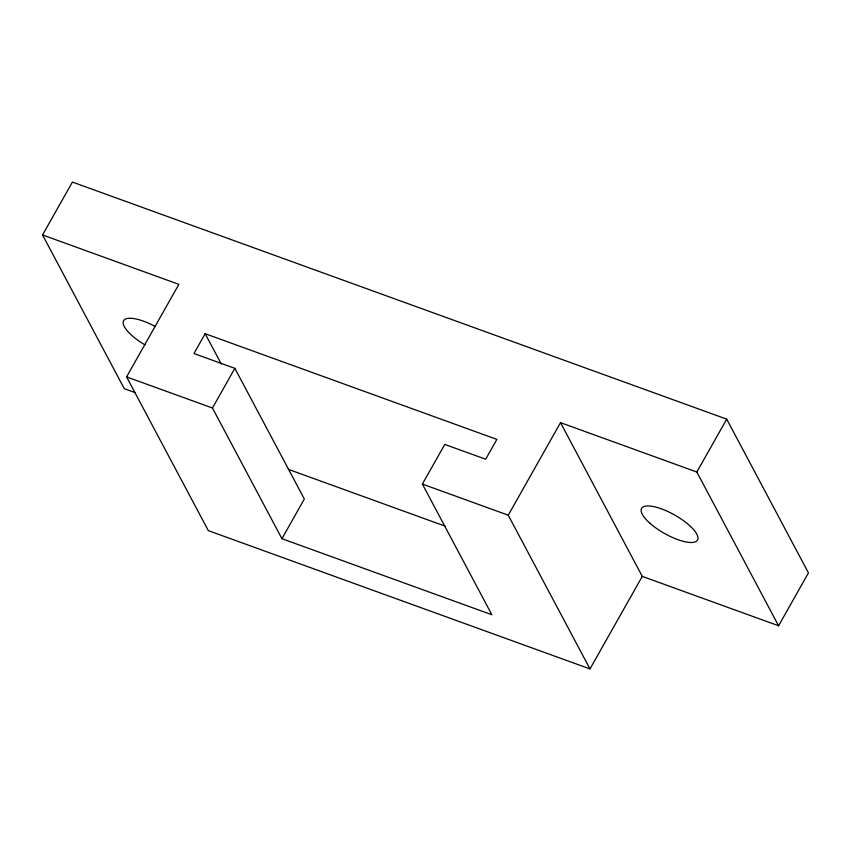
<?xml version="1.0" encoding="UTF-8"?>
<svg xmlns="http://www.w3.org/2000/svg" width="851" height="851" viewBox="0 0 851 851"><rect width="100%" height="100%" fill="white"/><g stroke="black" fill="none" stroke-linecap="round" stroke-linejoin="round"><path stroke-width="1.28" d="M135.447 392.736L124.289 388.694L42.55 234.961L72.42 182.071L726.711 419.149L808.45 572.883L778.58 625.772L642.271 576.382L560.522 422.639L508.249 515.195L589.988 668.929L642.271 576.382M589.988 668.929L208.325 530.63L126.576 376.897L178.859 284.351L42.55 234.961M205.165 333.698L193.964 353.537L234.865 368.345L304.339 499.026L281.936 538.694L491.857 614.752L422.373 484.07L444.775 444.413L485.666 459.232L496.867 439.393L205.165 333.698L221.303 364.037M281.936 538.694L212.452 408.012L234.865 368.345M778.58 625.772L696.831 472.028L726.711 419.149M560.522 422.639L696.831 472.028M126.576 376.897L212.452 408.012M422.373 484.07L508.249 515.195M288.361 469.348L445.435 526.258M145.021 344.9A32.147 10.531 29.5 0 1 123.555 320.774A32.147 10.531 29.5 0 1 154.988 326.38M650.026 523.333A32.147 10.531 29.5 0 0 697.246 540.449A32.147 10.531 29.5 0 0 661.376 508.834A32.147 10.531 29.5 0 0 650.026 523.333"/></g></svg>
